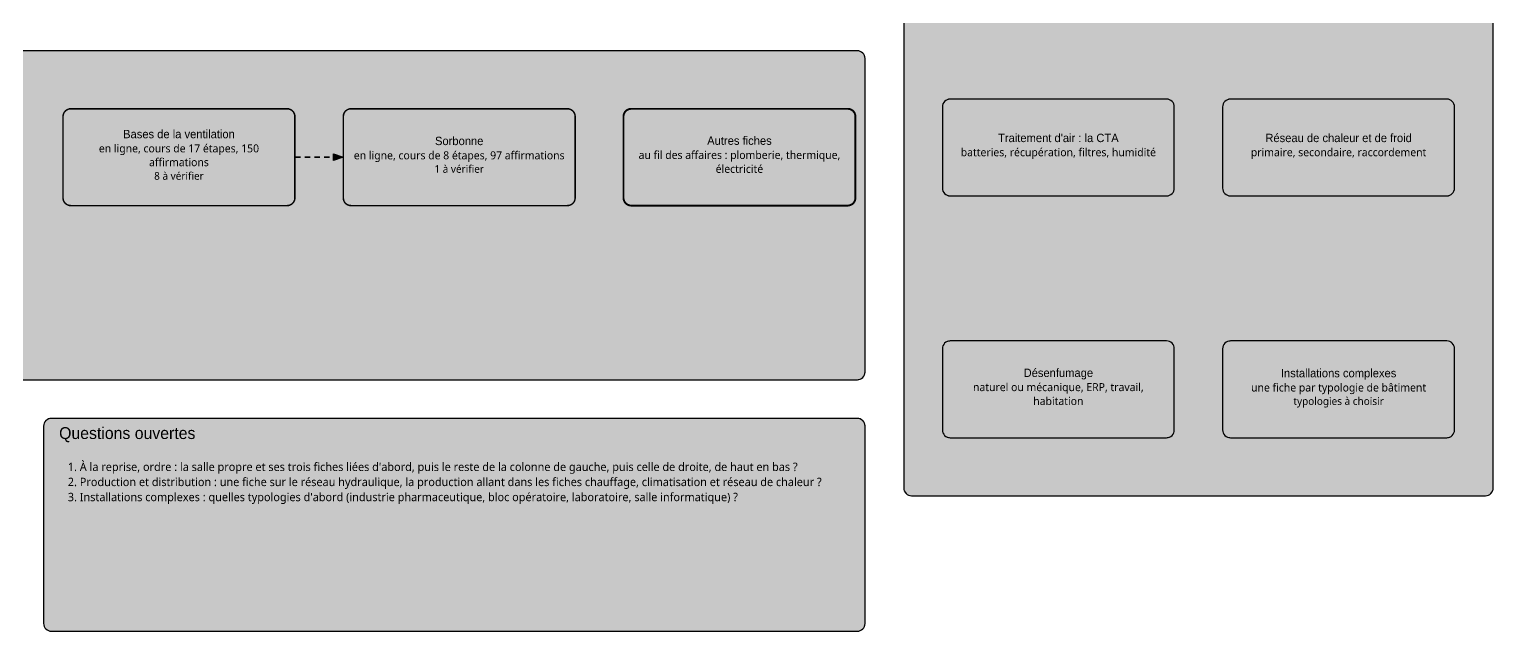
# Model space of a CAD drawing. Header units: millimetres. Extents: x 40 to 2430, y -1750 to -20.
# Drawn here: x 915 to 2430, y -1750 to -1128 of the extents above; entities that cross this region are included whole.
import ezdxf
from ezdxf.enums import TextEntityAlignment as Align

# ---------------------------------------------------------------- set-up
doc = ezdxf.new("R2010")
doc.units = ezdxf.units.MM
for name, color, linetype, true_color in [('C-2B1D24', 250, 'Continuous', 0x2b1d24), ('C-4A3A42', 229, 'Continuous', 0x4a3a42), ('C-5A4A52', 251, 'Continuous', 0x5a4a52), ('C-6B6B6B', 251, 'Continuous', 0x6b6b6b), ('C-7A2E3A', 17, 'Continuous', 0x7a2e3a), ('C-9E9E9E', 253, 'Continuous', 0x9e9e9e), ('C-C8892A', 42, 'Continuous', 0xc8892a), ('C-D8CFC9', 254, 'Continuous', 0xd8cfc9), ('C-EFEFEF', 7, 'Continuous', 0xefefef), ('C-F3DEE2', 254, 'Continuous', 0xf3dee2), ('C-F7E9D2', 254, 'Continuous', 0xf7e9d2), ('C-FBF9F7', 7, 'Continuous', 0xfbf9f7)]:
    doc.layers.add(name, color=color, linetype=linetype, true_color=true_color)
doc.styles.add('CARTE_GRAS', font='seguisb.ttf')
doc.styles.add('CARTE_ITALIQUE', font='segoeuii.ttf')
doc.styles.add('CARTE_NORMAL', font='segoeui.ttf')

msp = doc.modelspace()

# ---------------------------------------------------------------- hatches: boundary and pattern name
at = {"layer": 'C-4A3A42'}
h = msp.add_hatch(color=256, dxfattribs=at)
h.dxf.hatch_style = 2
h.paths.add_polyline_path([(1240, -1260), (1230, -1263.5), (1230, -1256.5)])
at = {"layer": 'C-EFEFEF'}
h = msp.add_hatch(color=256, dxfattribs=at)
h.dxf.hatch_style = 2
h.paths.add_polyline_path([(1868, -1300), (2092, -1300, 0.414214), (2100, -1292), (2100, -1208, 0.414214), (2092, -1200), (1868, -1200, 0.414214), (1860, -1208), (1860, -1292, 0.414214)])
h = msp.add_hatch(color=256, dxfattribs=at)
h.dxf.hatch_style = 2
h.paths.add_polyline_path([(2158, -1300), (2382, -1300, 0.414214), (2390, -1292), (2390, -1208, 0.414214), (2382, -1200), (2158, -1200, 0.414214), (2150, -1208), (2150, -1292, 0.414214)])
h = msp.add_hatch(color=256, dxfattribs=at)
h.dxf.hatch_style = 2
h.paths.add_polyline_path([(1868, -1550), (2092, -1550, 0.414214), (2100, -1542), (2100, -1458, 0.414214), (2092, -1450), (1868, -1450, 0.414214), (1860, -1458), (1860, -1542, 0.414214)])
h = msp.add_hatch(color=256, dxfattribs=at)
h.dxf.hatch_style = 2
h.paths.add_polyline_path([(2158, -1550), (2382, -1550, 0.414214), (2390, -1542), (2390, -1458, 0.414214), (2382, -1450), (2158, -1450, 0.414214), (2150, -1458), (2150, -1542, 0.414214)])
at = {"layer": 'C-F3DEE2'}
h = msp.add_hatch(color=256, dxfattribs=at)
h.dxf.hatch_style = 2
h.paths.add_polyline_path([(1538, -1310), (1762, -1310, 0.414214), (1770, -1302), (1770, -1218, 0.414214), (1762, -1210), (1538, -1210, 0.414214), (1530, -1218), (1530, -1302, 0.414214)])
at = {"layer": 'C-F7E9D2'}
h = msp.add_hatch(color=256, dxfattribs=at)
h.dxf.hatch_style = 2
h.paths.add_polyline_path([(958, -1310), (1182, -1310, 0.414214), (1190, -1302), (1190, -1218, 0.414214), (1182, -1210), (958, -1210, 0.414214), (950, -1218), (950, -1302, 0.414214)])
h = msp.add_hatch(color=256, dxfattribs=at)
h.dxf.hatch_style = 2
h.paths.add_polyline_path([(1248, -1310), (1472, -1310, 0.414214), (1480, -1302), (1480, -1218, 0.414214), (1472, -1210), (1248, -1210, 0.414214), (1240, -1218), (1240, -1302, 0.414214)])
at = {"layer": 'C-FBF9F7'}
h = msp.add_hatch(color=256, dxfattribs=at)
h.dxf.hatch_style = 2
h.paths.add_polyline_path([(1828, -1610), (2422, -1610, 0.414214), (2430, -1602), (2430, -148, 0.414214), (2422, -140), (1828, -140, 0.414214), (1820, -148), (1820, -1602, 0.414214)])
h = msp.add_hatch(color=256, dxfattribs=at)
h.dxf.hatch_style = 2
h.paths.add_polyline_path([(48, -1490), (1772, -1490, 0.414214), (1780, -1482), (1780, -1158, 0.414214), (1772, -1150), (48, -1150, 0.414214), (40, -1158), (40, -1482, 0.414214)])
h = msp.add_hatch(color=256, dxfattribs=at)
h.dxf.hatch_style = 2
h.paths.add_polyline_path([(938, -1750), (1772, -1750, 0.414214), (1780, -1742), (1780, -1538, 0.414214), (1772, -1530), (938, -1530, 0.414214), (930, -1538), (930, -1742, 0.414214)])

# ---------------------------------------------------------------- linework, layer by layer
at = {"layer": 'C-4A3A42'}
msp.add_lwpolyline([(1240, -1260), (1230, -1263.5), (1230, -1256.5)], close=True, dxfattribs=at)
at = {"layer": 'C-4A3A42', "const_width": 1.5}
for points in [[(1190, -1260), (1196, -1260)], [(1200, -1260), (1206, -1260)], [(1210, -1260), (1216, -1260)], [(1220, -1260), (1226, -1260)]]:
    msp.add_lwpolyline(points, dxfattribs=at)
at = {"layer": 'C-7A2E3A', "const_width": 2}
msp.add_lwpolyline([(1538, -1310), (1762, -1310, 0.414214), (1770, -1302), (1770, -1218, 0.414214), (1762, -1210), (1538, -1210, 0.414214), (1530, -1218), (1530, -1302, 0.414214)], format="xyb", close=True, dxfattribs=at)
at = {"layer": 'C-9E9E9E', "const_width": 1}
for points in [[(1860, -1208), (1860.3, -1205.9), (1861.1, -1204), (1862.2, -1202.6)], [(1860, -1214.1), (1860, -1208.1)], [(1865.5, -1200.4), (1865.9, -1200.3), (1868, -1200), (1871.5, -1200)], [(1875.5, -1200), (1881.5, -1200)], [(1885.5, -1200), (1891.5, -1200)], [(1895.5, -1200), (1901.5, -1200)], [(1905.5, -1200), (1911.5, -1200)], [(1915.5, -1200), (1921.5, -1200)], [(1925.5, -1200), (1931.5, -1200)], [(1935.5, -1200), (1941.5, -1200)], [(1945.5, -1200), (1951.5, -1200)], [(1955.5, -1200), (1961.5, -1200)], [(1965.5, -1200), (1971.5, -1200)], [(1975.5, -1200), (1981.5, -1200)], [(1985.5, -1200), (1991.5, -1200)], [(1995.5, -1200), (2001.5, -1200)], [(2005.5, -1200), (2011.5, -1200)], [(2015.5, -1200), (2021.5, -1200)], [(2025.5, -1200), (2031.5, -1200)], [(2035.5, -1200), (2041.5, -1200)], [(2045.5, -1200), (2051.5, -1200)], [(2055.5, -1200), (2061.5, -1200)], [(2065.5, -1200), (2071.5, -1200)], [(2075.5, -1200), (2081.5, -1200)], [(2085.5, -1200), (2091.5, -1200)], [(2095.3, -1200.8), (2096, -1201.1), (2097.7, -1202.3), (2098.9, -1204), (2099.4, -1205)], [(2100, -1208.9), (2100, -1214.9)], [(2150, -1208), (2150.3, -1205.9), (2151.1, -1204), (2152.2, -1202.6)], [(2150, -1214.1), (2150, -1208.1)], [(2155.5, -1200.4), (2155.9, -1200.3), (2158, -1200), (2161.5, -1200)], [(2165.5, -1200), (2171.5, -1200)], [(2175.5, -1200), (2181.5, -1200)], [(2185.5, -1200), (2191.5, -1200)], [(2195.5, -1200), (2201.5, -1200)], [(2205.5, -1200), (2211.5, -1200)], [(2215.5, -1200), (2221.5, -1200)], [(2225.5, -1200), (2231.5, -1200)], [(2235.5, -1200), (2241.5, -1200)], [(2245.5, -1200), (2251.5, -1200)], [(2255.5, -1200), (2261.5, -1200)], [(2265.5, -1200), (2271.5, -1200)], [(2275.5, -1200), (2281.5, -1200)], [(2285.5, -1200), (2291.5, -1200)], [(2295.5, -1200), (2301.5, -1200)], [(2305.5, -1200), (2311.5, -1200)], [(2315.5, -1200), (2321.5, -1200)], [(2325.5, -1200), (2331.5, -1200)], [(2335.5, -1200), (2341.5, -1200)], [(2345.5, -1200), (2351.5, -1200)], [(2355.5, -1200), (2361.5, -1200)], [(2365.5, -1200), (2371.5, -1200)], [(2375.5, -1200), (2381.5, -1200)], [(2385.3, -1200.8), (2386, -1201.1), (2387.7, -1202.3), (2388.9, -1204), (2389.4, -1205)], [(2390, -1208.9), (2390, -1214.9)], [(1860, -1224.1), (1860, -1218.1)], [(2100, -1218.9), (2100, -1224.9)], [(2150, -1224.1), (2150, -1218.1)], [(2390, -1218.9), (2390, -1224.9)], [(1860, -1234.1), (1860, -1228.1)], [(1860, -1244.1), (1860, -1238.1)], [(2100, -1228.9), (2100, -1234.9)], [(2100, -1238.9), (2100, -1244.9)], [(2150, -1234.1), (2150, -1228.1)], [(2150, -1244.1), (2150, -1238.1)], [(2390, -1228.9), (2390, -1234.9)], [(2390, -1238.9), (2390, -1244.9)], [(1860, -1254.1), (1860, -1248.1)], [(1860, -1264.1), (1860, -1258.1)], [(2100, -1248.9), (2100, -1254.9)], [(2150, -1254.1), (2150, -1248.1)], [(2150, -1264.1), (2150, -1258.1)], [(2390, -1248.9), (2390, -1254.9)], [(1860, -1274.1), (1860, -1268.1)], [(2100, -1258.9), (2100, -1264.9)], [(2100, -1268.9), (2100, -1274.9)], [(2150, -1274.1), (2150, -1268.1)], [(2390, -1258.9), (2390, -1264.9)], [(2390, -1268.9), (2390, -1274.9)], [(1860, -1284.1), (1860, -1278.1)], [(1860.3, -1294.1), (1860.3, -1294.1), (1860, -1292), (1860, -1288.1)], [(2100, -1278.9), (2100, -1284.9)], [(2150, -1284.1), (2150, -1278.1)], [(2150.3, -1294.1), (2150.3, -1294.1), (2150, -1292), (2150, -1288.1)], [(2390, -1278.9), (2390, -1284.9)], [(1867.6, -1299.9), (1865.9, -1299.7), (1864, -1298.9), (1862.3, -1297.7), (1862.3, -1297.5)], [(1877.6, -1300), (1871.6, -1300)], [(1887.6, -1300), (1881.6, -1300)], [(1897.6, -1300), (1891.6, -1300)], [(1907.6, -1300), (1901.6, -1300)], [(1917.6, -1300), (1911.6, -1300)], [(1927.6, -1300), (1921.6, -1300)], [(1937.6, -1300), (1931.6, -1300)], [(1947.6, -1300), (1941.6, -1300)], [(1957.6, -1300), (1951.6, -1300)], [(1967.6, -1300), (1961.6, -1300)], [(1977.6, -1300), (1971.6, -1300)], [(1987.6, -1300), (1981.6, -1300)], [(1997.6, -1300), (1991.6, -1300)], [(2007.6, -1300), (2001.6, -1300)], [(2017.6, -1300), (2011.6, -1300)], [(2027.6, -1300), (2021.6, -1300)], [(2037.6, -1300), (2031.6, -1300)], [(2047.6, -1300), (2041.6, -1300)], [(2057.6, -1300), (2051.6, -1300)], [(2067.6, -1300), (2061.6, -1300)], [(2077.6, -1300), (2071.6, -1300)], [(2087.6, -1300), (2081.6, -1300)], [(2097.1, -1298.1), (2096, -1298.9), (2094.1, -1299.7), (2092, -1300), (2091.6, -1300)], [(2100, -1288.9), (2100, -1292), (2099.7, -1294.1), (2099.4, -1294.9)], [(2157.6, -1299.9), (2155.9, -1299.7), (2154, -1298.9), (2152.3, -1297.7), (2152.3, -1297.5)], [(2167.6, -1300), (2161.6, -1300)], [(2177.6, -1300), (2171.6, -1300)], [(2187.6, -1300), (2181.6, -1300)], [(2197.6, -1300), (2191.6, -1300)], [(2207.6, -1300), (2201.6, -1300)], [(2217.6, -1300), (2211.6, -1300)], [(2227.6, -1300), (2221.6, -1300)], [(2237.6, -1300), (2231.6, -1300)], [(2247.6, -1300), (2241.6, -1300)], [(2257.6, -1300), (2251.6, -1300)], [(2267.6, -1300), (2261.6, -1300)], [(2277.6, -1300), (2271.6, -1300)], [(2287.6, -1300), (2281.6, -1300)], [(2297.6, -1300), (2291.6, -1300)], [(2307.6, -1300), (2301.6, -1300)], [(2317.6, -1300), (2311.6, -1300)], [(2327.6, -1300), (2321.6, -1300)], [(2337.6, -1300), (2331.6, -1300)], [(2347.6, -1300), (2341.6, -1300)], [(2357.6, -1300), (2351.6, -1300)], [(2367.6, -1300), (2361.6, -1300)], [(2377.6, -1300), (2371.6, -1300)], [(2387.1, -1298.1), (2386, -1298.9), (2384.1, -1299.7), (2382, -1300), (2381.6, -1300)], [(2390, -1288.9), (2390, -1292), (2389.7, -1294.1), (2389.4, -1294.9)], [(1860, -1458), (1860.3, -1455.9), (1861.1, -1454), (1862.2, -1452.6)], [(1865.5, -1450.4), (1865.9, -1450.3), (1868, -1450), (1871.5, -1450)], [(1875.5, -1450), (1881.5, -1450)], [(1885.5, -1450), (1891.5, -1450)], [(1895.5, -1450), (1901.5, -1450)], [(1905.5, -1450), (1911.5, -1450)], [(1915.5, -1450), (1921.5, -1450)], [(1925.5, -1450), (1931.5, -1450)], [(1935.5, -1450), (1941.5, -1450)], [(1945.5, -1450), (1951.5, -1450)], [(1955.5, -1450), (1961.5, -1450)], [(1965.5, -1450), (1971.5, -1450)], [(1975.5, -1450), (1981.5, -1450)], [(1985.5, -1450), (1991.5, -1450)], [(1995.5, -1450), (2001.5, -1450)], [(2005.5, -1450), (2011.5, -1450)], [(2015.5, -1450), (2021.5, -1450)], [(2025.5, -1450), (2031.5, -1450)], [(2035.5, -1450), (2041.5, -1450)], [(2045.5, -1450), (2051.5, -1450)], [(2055.5, -1450), (2061.5, -1450)], [(2065.5, -1450), (2071.5, -1450)], [(2075.5, -1450), (2081.5, -1450)], [(2085.5, -1450), (2091.5, -1450)], [(2095.3, -1450.8), (2096, -1451.1), (2097.7, -1452.3), (2098.9, -1454), (2099.4, -1455)], [(2150, -1458), (2150.3, -1455.9), (2151.1, -1454), (2152.2, -1452.6)], [(2155.5, -1450.4), (2155.9, -1450.3), (2158, -1450), (2161.5, -1450)], [(2165.5, -1450), (2171.5, -1450)], [(2175.5, -1450), (2181.5, -1450)], [(2185.5, -1450), (2191.5, -1450)], [(2195.5, -1450), (2201.5, -1450)], [(2205.5, -1450), (2211.5, -1450)], [(2215.5, -1450), (2221.5, -1450)], [(2225.5, -1450), (2231.5, -1450)], [(2235.5, -1450), (2241.5, -1450)], [(2245.5, -1450), (2251.5, -1450)], [(2255.5, -1450), (2261.5, -1450)], [(2265.5, -1450), (2271.5, -1450)], [(2275.5, -1450), (2281.5, -1450)], [(2285.5, -1450), (2291.5, -1450)], [(2295.5, -1450), (2301.5, -1450)], [(2305.5, -1450), (2311.5, -1450)], [(2315.5, -1450), (2321.5, -1450)], [(2325.5, -1450), (2331.5, -1450)], [(2335.5, -1450), (2341.5, -1450)], [(2345.5, -1450), (2351.5, -1450)], [(2355.5, -1450), (2361.5, -1450)], [(2365.5, -1450), (2371.5, -1450)], [(2375.5, -1450), (2381.5, -1450)], [(2385.3, -1450.8), (2386, -1451.1), (2387.7, -1452.3), (2388.9, -1454), (2389.4, -1455)], [(1860, -1464.1), (1860, -1458.1)], [(1860, -1474.1), (1860, -1468.1)], [(2100, -1458.9), (2100, -1464.9)], [(2100, -1468.9), (2100, -1474.9)], [(2150, -1464.1), (2150, -1458.1)], [(2150, -1474.1), (2150, -1468.1)], [(2390, -1458.9), (2390, -1464.9)], [(2390, -1468.9), (2390, -1474.9)], [(1860, -1484.1), (1860, -1478.1)], [(2100, -1478.9), (2100, -1484.9)], [(2150, -1484.1), (2150, -1478.1)], [(2390, -1478.9), (2390, -1484.9)], [(1860, -1494.1), (1860, -1488.1)], [(1860, -1504.1), (1860, -1498.1)], [(2100, -1488.9), (2100, -1494.9)], [(2100, -1498.9), (2100, -1504.9)], [(2150, -1494.1), (2150, -1488.1)], [(2150, -1504.1), (2150, -1498.1)], [(2390, -1488.9), (2390, -1494.9)], [(2390, -1498.9), (2390, -1504.9)], [(1860, -1514.1), (1860, -1508.1)], [(2100, -1508.9), (2100, -1514.9)], [(2150, -1514.1), (2150, -1508.1)], [(2390, -1508.9), (2390, -1514.9)], [(1860, -1524.1), (1860, -1518.1)], [(1860, -1534.1), (1860, -1528.1)], [(2100, -1518.9), (2100, -1524.9)], [(2100, -1528.9), (2100, -1534.9)], [(2150, -1524.1), (2150, -1518.1)], [(2150, -1534.1), (2150, -1528.1)], [(2390, -1518.9), (2390, -1524.9)], [(2390, -1528.9), (2390, -1534.9)], [(1860.3, -1544.1), (1860.3, -1544.1), (1860, -1542), (1860, -1538.1)], [(2100, -1538.9), (2100, -1542), (2099.7, -1544.1), (2099.4, -1544.9)], [(2150.3, -1544.1), (2150.3, -1544.1), (2150, -1542), (2150, -1538.1)], [(2390, -1538.9), (2390, -1542), (2389.7, -1544.1), (2389.4, -1544.9)], [(1867.6, -1549.9), (1865.9, -1549.7), (1864, -1548.9), (1862.3, -1547.7), (1862.3, -1547.5)], [(1877.6, -1550), (1871.6, -1550)], [(1887.6, -1550), (1881.6, -1550)], [(1897.6, -1550), (1891.6, -1550)], [(1907.6, -1550), (1901.6, -1550)], [(1917.6, -1550), (1911.6, -1550)], [(1927.6, -1550), (1921.6, -1550)], [(1937.6, -1550), (1931.6, -1550)], [(1947.6, -1550), (1941.6, -1550)], [(1957.6, -1550), (1951.6, -1550)], [(1967.6, -1550), (1961.6, -1550)], [(1977.6, -1550), (1971.6, -1550)], [(1987.6, -1550), (1981.6, -1550)], [(1997.6, -1550), (1991.6, -1550)], [(2007.6, -1550), (2001.6, -1550)], [(2017.6, -1550), (2011.6, -1550)], [(2027.6, -1550), (2021.6, -1550)], [(2037.6, -1550), (2031.6, -1550)], [(2047.6, -1550), (2041.6, -1550)], [(2057.6, -1550), (2051.6, -1550)], [(2067.6, -1550), (2061.6, -1550)], [(2077.6, -1550), (2071.6, -1550)], [(2087.6, -1550), (2081.6, -1550)], [(2097.1, -1548.1), (2096, -1548.9), (2094.1, -1549.7), (2092, -1550), (2091.6, -1550)], [(2157.6, -1549.9), (2155.9, -1549.7), (2154, -1548.9), (2152.3, -1547.7), (2152.3, -1547.5)], [(2167.6, -1550), (2161.6, -1550)], [(2177.6, -1550), (2171.6, -1550)], [(2187.6, -1550), (2181.6, -1550)], [(2197.6, -1550), (2191.6, -1550)], [(2207.6, -1550), (2201.6, -1550)], [(2217.6, -1550), (2211.6, -1550)], [(2227.6, -1550), (2221.6, -1550)], [(2237.6, -1550), (2231.6, -1550)], [(2247.6, -1550), (2241.6, -1550)], [(2257.6, -1550), (2251.6, -1550)], [(2267.6, -1550), (2261.6, -1550)], [(2277.6, -1550), (2271.6, -1550)], [(2287.6, -1550), (2281.6, -1550)], [(2297.6, -1550), (2291.6, -1550)], [(2307.6, -1550), (2301.6, -1550)], [(2317.6, -1550), (2311.6, -1550)], [(2327.6, -1550), (2321.6, -1550)], [(2337.6, -1550), (2331.6, -1550)], [(2347.6, -1550), (2341.6, -1550)], [(2357.6, -1550), (2351.6, -1550)], [(2367.6, -1550), (2361.6, -1550)], [(2377.6, -1550), (2371.6, -1550)], [(2387.1, -1548.1), (2386, -1548.9), (2384.1, -1549.7), (2382, -1550), (2381.6, -1550)]]:
    msp.add_lwpolyline(points, dxfattribs=at)
at = {"layer": 'C-C8892A', "const_width": 1.5}
for points in [[(958, -1310), (1182, -1310, 0.414214), (1190, -1302), (1190, -1218, 0.414214), (1182, -1210), (958, -1210, 0.414214), (950, -1218), (950, -1302, 0.414214)], [(1248, -1310), (1472, -1310, 0.414214), (1480, -1302), (1480, -1218, 0.414214), (1472, -1210), (1248, -1210, 0.414214), (1240, -1218), (1240, -1302, 0.414214)]]:
    msp.add_lwpolyline(points, format="xyb", close=True, dxfattribs=at)
at = {"layer": 'C-D8CFC9', "const_width": 1}
for points in [[(1828, -1610), (2422, -1610, 0.414214), (2430, -1602), (2430, -148, 0.414214), (2422, -140), (1828, -140, 0.414214), (1820, -148), (1820, -1602, 0.414214)], [(48, -1490), (1772, -1490, 0.414214), (1780, -1482), (1780, -1158, 0.414214), (1772, -1150), (48, -1150, 0.414214), (40, -1158), (40, -1482, 0.414214)], [(938, -1750), (1772, -1750, 0.414214), (1780, -1742), (1780, -1538, 0.414214), (1772, -1530), (938, -1530, 0.414214), (930, -1538), (930, -1742, 0.414214)]]:
    msp.add_lwpolyline(points, format="xyb", close=True, dxfattribs=at)
at = {"layer": 'C-EFEFEF'}
for points in [[(1868, -1300), (2092, -1300, 0.414214), (2100, -1292), (2100, -1208, 0.414214), (2092, -1200), (1868, -1200, 0.414214), (1860, -1208), (1860, -1292, 0.414214)], [(2158, -1300), (2382, -1300, 0.414214), (2390, -1292), (2390, -1208, 0.414214), (2382, -1200), (2158, -1200, 0.414214), (2150, -1208), (2150, -1292, 0.414214)], [(1868, -1550), (2092, -1550, 0.414214), (2100, -1542), (2100, -1458, 0.414214), (2092, -1450), (1868, -1450, 0.414214), (1860, -1458), (1860, -1542, 0.414214)], [(2158, -1550), (2382, -1550, 0.414214), (2390, -1542), (2390, -1458, 0.414214), (2382, -1450), (2158, -1450, 0.414214), (2150, -1458), (2150, -1542, 0.414214)]]:
    msp.add_lwpolyline(points, format="xyb", close=True, dxfattribs=at)
at = {"layer": 'C-F3DEE2'}
msp.add_lwpolyline([(1538, -1310), (1762, -1310, 0.414214), (1770, -1302), (1770, -1218, 0.414214), (1762, -1210), (1538, -1210, 0.414214), (1530, -1218), (1530, -1302, 0.414214)], format="xyb", close=True, dxfattribs=at)
at = {"layer": 'C-F7E9D2'}
for points in [[(958, -1310), (1182, -1310, 0.414214), (1190, -1302), (1190, -1218, 0.414214), (1182, -1210), (958, -1210, 0.414214), (950, -1218), (950, -1302, 0.414214)], [(1248, -1310), (1472, -1310, 0.414214), (1480, -1302), (1480, -1218, 0.414214), (1472, -1210), (1248, -1210, 0.414214), (1240, -1218), (1240, -1302, 0.414214)]]:
    msp.add_lwpolyline(points, format="xyb", close=True, dxfattribs=at)
at = {"layer": 'C-FBF9F7'}
for points in [[(1828, -1610), (2422, -1610, 0.414214), (2430, -1602), (2430, -148, 0.414214), (2422, -140), (1828, -140, 0.414214), (1820, -148), (1820, -1602, 0.414214)], [(48, -1490), (1772, -1490, 0.414214), (1780, -1482), (1780, -1158, 0.414214), (1772, -1150), (48, -1150, 0.414214), (40, -1158), (40, -1482, 0.414214)], [(938, -1750), (1772, -1750, 0.414214), (1780, -1742), (1780, -1538, 0.414214), (1772, -1530), (938, -1530, 0.414214), (930, -1538), (930, -1742, 0.414214)]]:
    msp.add_lwpolyline(points, format="xyb", close=True, dxfattribs=at)

# ---------------------------------------------------------------- texts
at = {"layer": 'C-2B1D24'}
for s, height, style, p in [('Bases de la ventilation', 8.64, 'CARTE_GRAS', (1070, -1243)), ('Sorbonne', 8.64, 'CARTE_GRAS', (1360, -1250.1)), ('Autres fiches', 8.64, 'CARTE_GRAS', (1650, -1249.8)), ('en ligne, cours de 17 étapes, 150', 8.28, 'CARTE_NORMAL', (1070, -1257.5)), ('en ligne, cours de 8 étapes, 97 affirmations', 8.28, 'CARTE_NORMAL', (1360, -1264.7)), ('au fil des affaires : plomberie, thermique,', 8.28, 'CARTE_NORMAL', (1650, -1264.3)), ('affirmations', 8.28, 'CARTE_NORMAL', (1070, -1271.8)), ('électricité', 8.28, 'CARTE_NORMAL', (1650, -1278.7))]:
    msp.add_text(s, height=height, dxfattribs=dict(at, style=style)).set_placement(p, align=Align.BOTTOM_CENTER)
at = {"layer": 'C-2B1D24', "style": 'CARTE_NORMAL'}
for s, p in [("1. À la reprise, ordre : la salle propre et ses trois fiches liées d'abord, puis le reste de la colonne de gauche, puis celle de droite, de haut en bas ?", (955, -1587)), ('2. Production et distribution : une fiche sur le réseau hydraulique, la production allant dans les fiches chauffage, climatisation et réseau de chaleur ?', (955, -1602.6)), ("3. Installations complexes : quelles typologies d'abord (industrie pharmaceutique, bloc opératoire, laboratoire, salle informatique) ?", (955, -1618.2))]:
    msp.add_text(s, height=8.64, dxfattribs=at).set_placement(p, align=Align.BOTTOM_LEFT)
at = {"layer": 'C-5A4A52', "style": 'CARTE_ITALIQUE'}
for s, p in [('1 à vérifier', (1360, -1278.5)), ('8 à vérifier', (1070, -1285.7))]:
    msp.add_text(s, height=7.92, dxfattribs=at).set_placement(p, align=Align.BOTTOM_CENTER)
at = {"layer": 'C-6B6B6B'}
for s, height, style, p in [("Traitement d'air : la CTA", 8.64, 'CARTE_GRAS', (1980, -1247)), ('Réseau de chaleur et de froid', 8.64, 'CARTE_GRAS', (2270, -1247)), ('batteries, récupération, filtres, humidité', 8.28, 'CARTE_NORMAL', (1980, -1261.5)), ('primaire, secondaire, raccordement', 8.28, 'CARTE_NORMAL', (2270, -1261.5)), ('Désenfumage', 8.64, 'CARTE_GRAS', (1980, -1489.8)), ('Installations complexes', 8.64, 'CARTE_GRAS', (2270, -1490.1)), ('naturel ou mécanique, ERP, travail,', 8.28, 'CARTE_NORMAL', (1980, -1504.3)), ('une fiche par typologie de bâtiment', 8.28, 'CARTE_NORMAL', (2270, -1504.7)), ('habitation', 8.28, 'CARTE_NORMAL', (1980, -1518.7)), ('typologies à choisir', 7.92, 'CARTE_ITALIQUE', (2270, -1518.5))]:
    msp.add_text(s, height=height, dxfattribs=dict(at, style=style)).set_placement(p, align=Align.BOTTOM_CENTER)
at = {"layer": 'C-7A2E3A', "style": 'CARTE_GRAS'}
msp.add_text('Questions ouvertes', height=12.24, dxfattribs=at).set_placement((946, -1555), align=Align.BOTTOM_LEFT)

doc.saveas('drawing.dxf')
